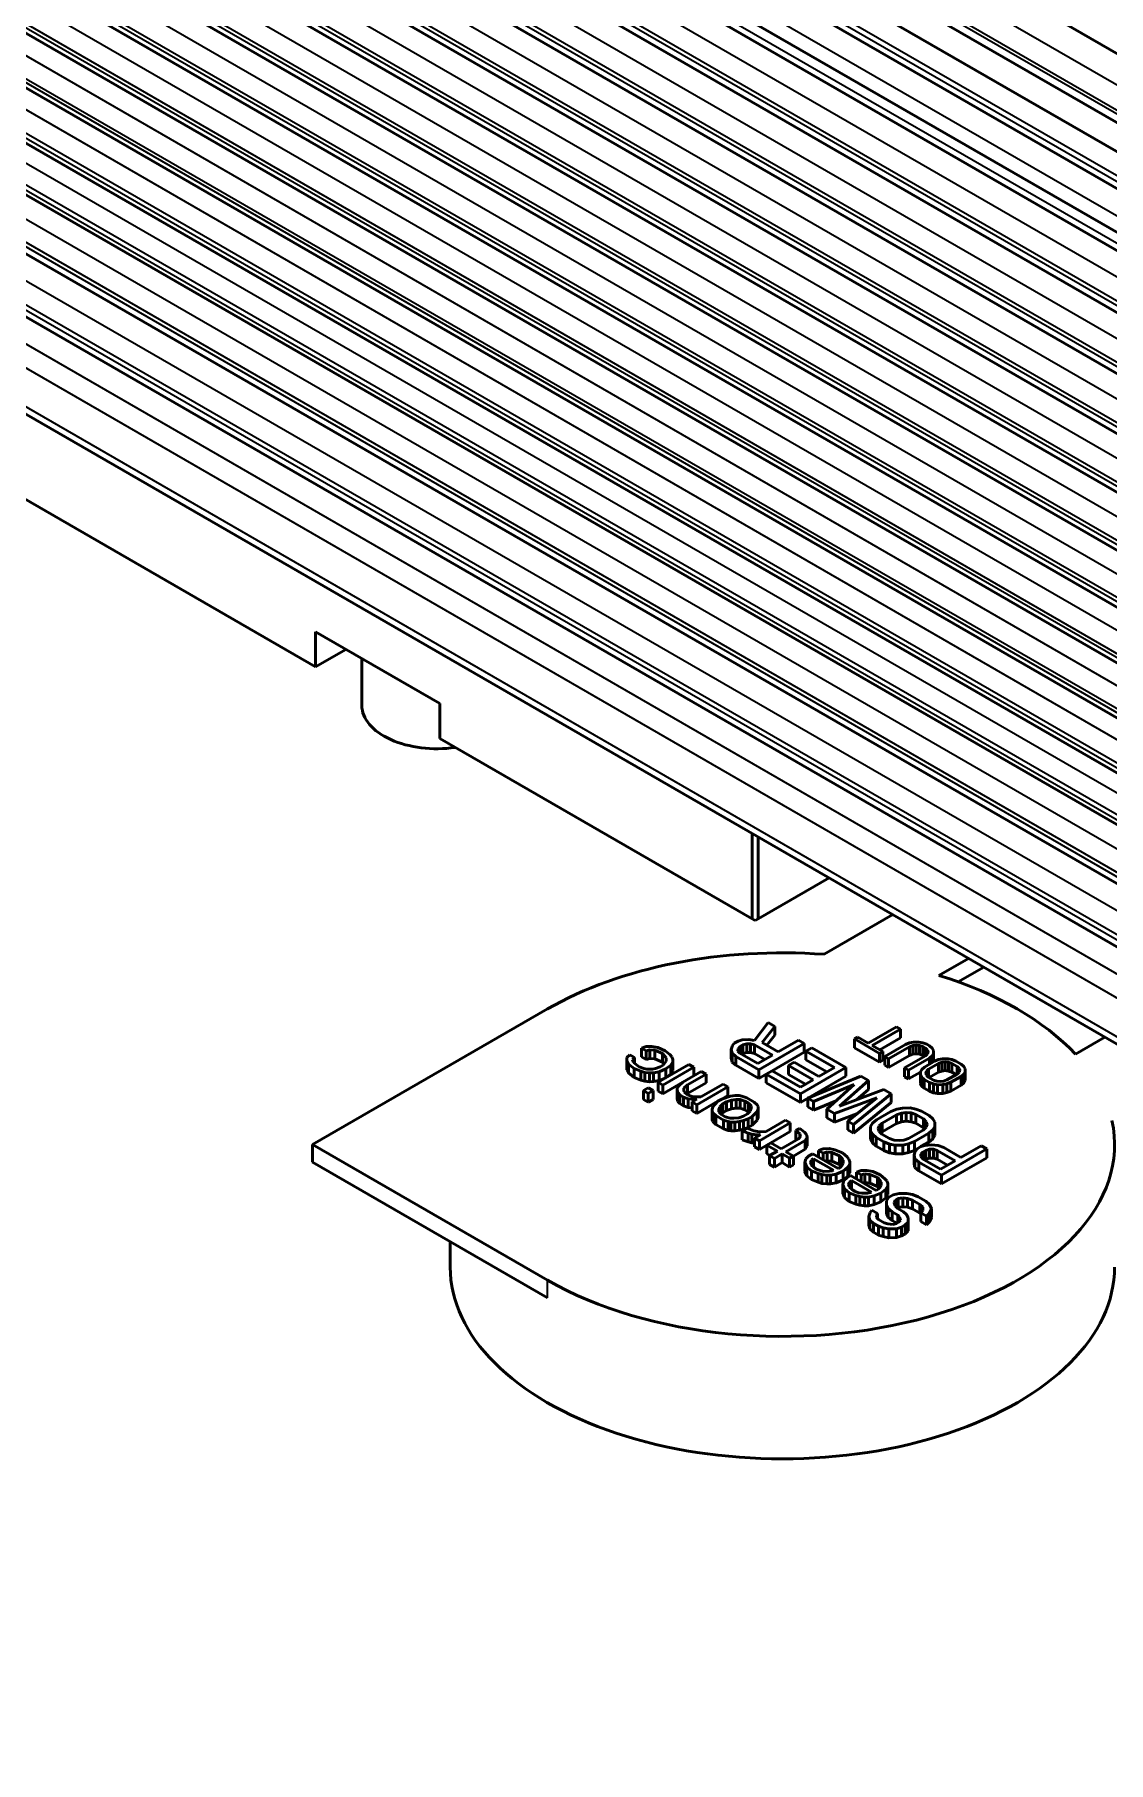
# Model space of a CAD drawing. Header units: millimetres. Extents: x 0 to 3000, y 0 to 3000.
# Drawn here: x 464.6 to 514.7, y 2346.3 to 2426.9 of the extents above; entities that cross this region are included whole.
import ezdxf

# ---------------------------------------------------------------- set-up
doc = ezdxf.new("R2010")
doc.units = ezdxf.units.MM
doc.layers.add('Visible (ANSI)', color=7, linetype='Continuous', lineweight=50)
doc.layers.add('Visible Narrow (ANSI)', color=7, linetype='Continuous', lineweight=35)

msp = doc.modelspace()

# ---------------------------------------------------------------- linework, layer by layer
at = {"layer": 'Visible (ANSI)'}
for p, q in [((1053.1807, 2115.3233), (346.6697, 2523.2276)), ((1053.0106, 2112.1892), (346.2817, 2520.2193)), ((1052.9552, 2110.8674), (346.3561, 2518.8226)), ((1052.8987, 2109.1818), (346.1658, 2517.2142)), ((1052.8524, 2107.1628), (345.9653, 2515.2843)), ((1052.8401, 2106.3273), (346.168, 2514.3247)), ((1052.8295, 2103.4406), (346.1968, 2511.4152)), ((1052.8688, 2100.5712), (346.2652, 2508.5289)), ((1052.9586, 2097.7195), (346.3733, 2505.6667)), ((1053.0997, 2094.8858), (346.521, 2502.8292)), ((1053.3367, 2092.045), (346.7084, 2500.017)), ((1053.7328, 2089.1613), (346.9354, 2497.231)), ((1054.1215, 2086.3316), (347.2019, 2494.4718)), ((1054.5027, 2083.5566), (347.508, 2491.7401)), ((1054.8865, 2080.762), (347.8638, 2488.9618)), ((1055.244, 2078.1478), (348.3003, 2486.3019)), ((1055.3899, 2075.3069), (348.4845, 2483.439)), ((1055.3899, 2072.3571), (348.4845, 2480.4892)), ((348.4898, 2475.9553), (1055.4923, 2067.7672)), ((426.9127, 2426.6882), (477.683, 2397.376)), ((477.683, 2399.009), (477.683, 2397.376)), ((483.4812, 2395.6614), (477.683, 2399.009)), ((477.683, 2397.376), (479.0972, 2398.1925)), ((479.8398, 2397.7637), (479.8398, 2395.5797)), ((483.4812, 2394.0284), (483.4812, 2395.6614)), ((483.4812, 2394.0284), (498.0476, 2385.6184)), ((498.0476, 2385.6184), (498.0476, 2389.608)), ((498.3305, 2385.6184), (498.3305, 2389.4447)), ((498.3305, 2385.6184), (501.6441, 2387.5316)), ((498.1891, 2385.5368), (498.0476, 2385.6184)), ((498.1891, 2385.5368), (498.3305, 2385.6184)), ((501.4046, 2383.964), (504.614, 2385.8169)), ((508.1495, 2383.7757), (506.768, 2382.9781)), ((508.8566, 2383.3674), (507.6641, 2382.6789)), ((477.5415, 2375.0856), (488.5017, 2381.4135)), ((498.1586, 2379.9466), (498.7989, 2380.7756)), ((499.1083, 2380.597), (498.514, 2379.8456)), ((498.7989, 2380.7756), (499.1083, 2380.597)), ((499.1083, 2380.597), (499.1083, 2380.1887)), ((503.4701, 2379.8197), (504.7908, 2380.5822)), ((504.9755, 2380.4755), (503.6549, 2379.7131)), ((504.7908, 2380.5822), (504.9755, 2380.4755)), ((504.9755, 2380.4755), (504.9755, 2380.0673)), ((492.884, 2379.587), (493.1087, 2379.6657)), ((493.105, 2379.4594), (492.884, 2379.587)), ((492.884, 2379.587), (492.884, 2379.1787)), ((493.2845, 2379.512), (493.105, 2379.4594)), ((493.105, 2379.4594), (493.105, 2379.0511)), ((493.1087, 2379.6657), (493.3767, 2379.6673)), ((493.5074, 2379.4876), (493.2845, 2379.512)), ((493.2845, 2379.512), (493.2845, 2379.1038)), ((493.3767, 2379.6673), (493.6437, 2379.6174)), ((493.8619, 2379.3351), (493.5074, 2379.4876)), ((493.5074, 2379.4876), (493.5074, 2379.0794)), ((493.6437, 2379.6174), (493.9982, 2379.4648)), ((493.9982, 2379.4648), (494.2183, 2379.2857)), ((497.0791, 2379.5275), (497.1271, 2379.7083)), ((497.1205, 2379.3473), (497.0791, 2379.5275)), ((497.0791, 2379.5275), (497.0791, 2379.1193)), ((497.1271, 2379.7083), (497.2183, 2379.812)), ((497.2183, 2379.812), (497.3988, 2379.9162)), ((497.3922, 2379.5552), (497.3904, 2379.4521)), ((497.3904, 2379.4521), (497.4778, 2379.3494)), ((497.4835, 2379.6589), (497.3922, 2379.5552)), ((497.3922, 2379.5552), (497.3922, 2379.4498)), ((497.3988, 2379.9162), (497.5784, 2379.9689)), ((497.6189, 2379.7371), (497.4835, 2379.6589)), ((497.4835, 2379.6589), (497.4835, 2379.3462)), ((497.5784, 2379.9689), (497.8915, 2379.9966)), ((497.7985, 2379.7897), (497.6189, 2379.7371)), ((497.6189, 2379.7371), (497.6189, 2379.3288)), ((497.9771, 2379.7908), (497.7985, 2379.7897)), ((497.7985, 2379.7897), (497.7985, 2379.3815)), ((497.8915, 2379.9966), (498.1586, 2379.9466)), ((498.1548, 2379.7403), (497.9771, 2379.7908)), ((497.9771, 2379.7908), (497.9771, 2379.3826)), ((498.9945, 2379.2555), (498.1548, 2379.7403)), ((498.1548, 2379.7403), (498.1548, 2379.3321)), ((500.4783, 2379.806), (498.357, 2378.5813)), ((498.514, 2379.8456), (499.2653, 2379.4119)), ((498.7357, 2379.7177), (499.1083, 2380.1887)), ((499.2653, 2379.4119), (500.2131, 2379.9591)), ((500.2131, 2379.9591), (500.4783, 2379.806)), ((500.4783, 2379.806), (500.4783, 2379.3978)), ((500.5611, 2379.4455), (500.8319, 2379.6019)), ((501.8869, 2378.6801), (500.5611, 2379.4455)), ((500.5611, 2379.4455), (500.5611, 2379.0373)), ((500.8319, 2379.6019), (502.4229, 2378.6833)), ((502.8203, 2380.0134), (502.9775, 2380.1041)), ((503.9903, 2379.3379), (502.8203, 2380.0134)), ((502.8203, 2380.0134), (502.8203, 2379.6051)), ((503.9903, 2378.9296), (502.8203, 2379.6051)), ((502.9775, 2380.1041), (503.4701, 2379.8197)), ((503.6549, 2379.7131), (504.1475, 2379.4287)), ((504.9755, 2380.0673), (504.0084, 2379.5089)), ((504.2366, 2379.1957), (505.2113, 2379.7585)), ((505.3961, 2379.6518), (504.4213, 2379.089)), ((505.2113, 2379.7585), (505.3993, 2379.8315)), ((505.5526, 2379.7066), (505.3961, 2379.6518)), ((505.3961, 2379.6518), (505.3961, 2379.2436)), ((505.3993, 2379.8315), (505.5867, 2379.8685)), ((505.7085, 2379.7256), (505.5526, 2379.7066)), ((505.5526, 2379.7066), (505.5526, 2379.2984)), ((505.5867, 2379.8685), (505.8356, 2379.87)), ((505.8638, 2379.7085), (505.7085, 2379.7256)), ((505.7085, 2379.7256), (505.7085, 2379.3173)), ((505.8356, 2379.87), (506.0217, 2379.8352)), ((506.0184, 2379.6556), (505.8638, 2379.7085)), ((505.8638, 2379.7085), (505.8638, 2379.3003)), ((506.1415, 2379.5845), (506.0184, 2379.6556)), ((506.0184, 2379.6556), (506.0184, 2379.2473)), ((506.0217, 2379.8352), (506.2071, 2379.7645)), ((506.2333, 2379.4952), (506.1415, 2379.5845)), ((506.1415, 2379.5845), (506.1415, 2379.2314)), ((506.2071, 2379.7645), (506.3302, 2379.6934)), ((506.2627, 2379.4056), (506.2333, 2379.4952)), ((506.2333, 2379.4952), (506.2333, 2379.3246)), ((506.3302, 2379.6934), (506.4527, 2379.5864)), ((506.4527, 2379.5864), (506.513, 2379.479)), ((506.513, 2379.479), (506.5104, 2379.3352)), ((506.513, 2379.479), (506.513, 2379.0707)), ((513.1319, 2379.3038), (514.5135, 2380.1015)), ((492.2032, 2378.9898), (492.206, 2379.1445)), ((492.2897, 2378.8356), (492.2032, 2378.9898)), ((492.2032, 2378.9898), (492.2032, 2378.5815)), ((492.206, 2379.1445), (492.3424, 2379.2743)), ((492.5539, 2378.6309), (492.2897, 2378.8356)), ((492.2897, 2378.8356), (492.2897, 2378.4274)), ((492.3424, 2379.2743), (492.5633, 2379.1467)), ((492.5633, 2379.1467), (492.4721, 2379.043)), ((492.4721, 2379.043), (492.5144, 2378.9143)), ((492.5144, 2378.9143), (492.7787, 2378.7097)), ((492.8642, 2378.5039), (492.5539, 2378.6309)), ((492.5539, 2378.6309), (492.5539, 2378.2227)), ((492.5633, 2379.1467), (492.5633, 2378.8764)), ((492.7787, 2378.7097), (493.0006, 2378.6336)), ((493.105, 2379.0511), (492.884, 2379.1787)), ((493.0006, 2378.6336), (493.1341, 2378.6087)), ((493.105, 2379.0511), (493.2845, 2379.1038)), ((493.2845, 2379.1038), (493.5074, 2379.0794)), ((493.4021, 2378.6103), (493.5366, 2378.6369)), ((493.5074, 2379.0794), (493.8619, 2378.9268)), ((493.5366, 2378.6369), (493.7613, 2378.7156)), ((493.6588, 2377.993), (495.1031, 2378.8269)), ((493.7613, 2378.7156), (493.8967, 2378.7938)), ((494.0368, 2379.1298), (493.8619, 2379.3351)), ((493.8619, 2379.3351), (493.8619, 2378.9268)), ((493.8619, 2378.9268), (493.9336, 2378.8426)), ((495.3241, 2378.6993), (493.8798, 2377.8655)), ((493.8967, 2378.7938), (494.034, 2378.9751)), ((494.254, 2378.796), (494.0274, 2378.6141)), ((494.034, 2378.9751), (494.0368, 2379.1298)), ((494.2183, 2379.2857), (494.3057, 2379.183)), ((494.3462, 2378.9512), (494.254, 2378.796)), ((494.254, 2378.796), (494.254, 2378.3877)), ((494.3057, 2379.183), (494.348, 2379.0544)), ((494.348, 2379.0544), (494.3462, 2378.9512)), ((494.3462, 2378.9512), (494.3462, 2378.543)), ((494.3462, 2378.543), (494.348, 2378.6461)), ((494.348, 2379.0544), (494.348, 2378.6461)), ((495.1031, 2378.8269), (495.3241, 2378.6993)), ((495.3241, 2378.6993), (495.3241, 2378.2911)), ((497.0791, 2379.1193), (497.1205, 2378.939)), ((497.2963, 2379.1936), (497.1205, 2379.3473)), ((497.1205, 2379.3473), (497.1205, 2378.939)), ((497.1205, 2378.939), (497.2963, 2378.7854)), ((498.357, 2378.5813), (497.2963, 2379.1936)), ((497.2963, 2379.1936), (497.2963, 2378.7854)), ((498.357, 2378.173), (497.2963, 2378.7854)), ((497.4778, 2379.3494), (498.3175, 2378.8647)), ((497.6189, 2379.3288), (497.5662, 2379.2984)), ((497.6189, 2379.3288), (497.7985, 2379.3815)), ((497.7985, 2379.3815), (497.9771, 2379.3826)), ((497.9771, 2379.3826), (498.1548, 2379.3321)), ((498.641, 2379.0514), (498.1548, 2379.3321)), ((498.3175, 2378.8647), (498.9945, 2379.2555)), ((500.4783, 2379.3978), (498.9814, 2378.5335)), ((499.7449, 2378.7702), (500.0157, 2378.9265)), ((500.8939, 2378.1068), (499.7449, 2378.7702)), ((499.7449, 2378.7702), (499.7449, 2378.3619)), ((500.0157, 2378.9265), (501.1647, 2378.2631)), ((502.4229, 2378.6833), (500.3015, 2377.4586)), ((501.5333, 2378.4759), (500.5611, 2379.0373)), ((501.1647, 2378.2631), (501.8869, 2378.6801)), ((502.4229, 2378.6833), (502.4229, 2378.2751)), ((504.1475, 2379.4287), (503.9903, 2379.3379)), ((503.9903, 2379.3379), (503.9903, 2378.9296)), ((504.1475, 2379.0204), (503.9903, 2378.9296)), ((504.1475, 2379.4287), (504.1475, 2379.0204)), ((504.2366, 2379.1957), (504.2366, 2378.7874)), ((504.4213, 2379.089), (504.2366, 2379.1957)), ((504.4213, 2378.6808), (504.2366, 2378.7874)), ((505.3961, 2379.2436), (504.4213, 2378.6808)), ((504.4213, 2379.089), (504.4213, 2378.6808)), ((505.1602, 2378.6624), (506.135, 2379.2252)), ((505.345, 2378.5558), (505.1602, 2378.6624)), ((505.1602, 2378.6624), (505.1602, 2378.2542)), ((506.3197, 2379.1185), (505.345, 2378.5558)), ((505.3961, 2379.2436), (505.5526, 2379.2984)), ((505.5526, 2379.2984), (505.7085, 2379.3173)), ((505.7085, 2379.3173), (505.8638, 2379.3003)), ((505.8638, 2379.3003), (506.0184, 2379.2473)), ((505.968, 2378.5955), (506.0944, 2378.704)), ((506.0959, 2379.2026), (506.0184, 2379.2473)), ((506.0944, 2378.704), (506.566, 2378.9763)), ((506.135, 2379.2252), (506.23, 2379.3156)), ((506.23, 2379.3156), (506.2627, 2379.4056)), ((506.7508, 2378.8697), (506.2791, 2378.5974)), ((506.4462, 2379.2271), (506.3197, 2379.1185)), ((506.3197, 2379.1185), (506.3197, 2378.8341)), ((506.5104, 2379.3352), (506.4462, 2379.2271)), ((506.4462, 2379.2271), (506.4462, 2378.9071)), ((506.5104, 2379.3352), (506.5104, 2378.9442)), ((506.5107, 2378.9444), (506.513, 2379.0707)), ((506.566, 2378.9763), (506.754, 2379.0493)), ((506.9073, 2378.9245), (506.7508, 2378.8697)), ((506.7508, 2378.8697), (506.7508, 2378.4614)), ((506.754, 2379.0493), (506.9414, 2379.0864)), ((507.0632, 2378.9434), (506.9073, 2378.9245)), ((506.9073, 2378.9245), (506.9073, 2378.5163)), ((506.9414, 2379.0864), (507.1903, 2379.0879)), ((507.2185, 2378.9264), (507.0632, 2378.9434)), ((507.0632, 2378.9434), (507.0632, 2378.5352)), ((507.1903, 2379.0879), (507.3764, 2379.0531)), ((507.3731, 2378.8734), (507.2185, 2378.9264)), ((507.2185, 2378.9264), (507.2185, 2378.5181)), ((507.6194, 2378.7312), (507.3731, 2378.8734)), ((507.3731, 2378.8734), (507.3731, 2378.4652)), ((507.3764, 2379.0531), (507.5618, 2378.9824)), ((507.5618, 2378.9824), (507.8081, 2378.8402)), ((507.7111, 2378.642), (507.6194, 2378.7312)), ((507.6194, 2378.7312), (507.6194, 2378.3782)), ((507.7406, 2378.5523), (507.7111, 2378.642)), ((507.7111, 2378.642), (507.7111, 2378.4713)), ((507.8081, 2378.8402), (507.9306, 2378.7331)), ((507.9306, 2378.7331), (507.9908, 2378.6257)), ((492.2032, 2378.5815), (492.2897, 2378.4274)), ((492.2897, 2378.4274), (492.5539, 2378.2227)), ((492.5539, 2378.2227), (492.8642, 2378.0957)), ((493.042, 2378.4534), (492.8642, 2378.5039)), ((492.8642, 2378.5039), (492.8642, 2378.0957)), ((492.8642, 2378.0957), (493.042, 2378.0452)), ((493.2648, 2378.429), (493.042, 2378.4534)), ((493.042, 2378.4534), (493.042, 2378.0452)), ((493.042, 2378.0452), (493.2648, 2378.0207)), ((493.1341, 2378.6087), (493.4021, 2378.6103)), ((493.4435, 2378.4301), (493.2648, 2378.429)), ((493.2648, 2378.429), (493.2648, 2378.0207)), ((493.2648, 2378.0207), (493.4435, 2378.0218)), ((493.7124, 2378.4833), (493.4435, 2378.4301)), ((493.4435, 2378.4301), (493.4435, 2378.0218)), ((493.4435, 2378.0218), (493.7124, 2378.075)), ((493.6588, 2377.993), (493.6588, 2377.5848)), ((493.8798, 2377.8655), (493.6588, 2377.993)), ((494.0274, 2378.6141), (493.7124, 2378.4833)), ((493.7124, 2378.4833), (493.7124, 2378.075)), ((493.7124, 2378.075), (494.0274, 2378.2059)), ((494.8201, 2378.0001), (493.8798, 2377.4572)), ((493.8798, 2377.8655), (493.8798, 2377.4572)), ((494.0274, 2378.6141), (494.0274, 2378.2059)), ((494.0274, 2378.2059), (494.254, 2378.3877)), ((494.254, 2378.3877), (494.3462, 2378.543)), ((494.5474, 2377.7406), (494.6386, 2377.8443)), ((494.6386, 2377.8443), (494.8201, 2378.0001)), ((494.8201, 2378.0001), (495.6776, 2378.4952)), ((495.041, 2377.8725), (494.8596, 2377.7167)), ((495.8986, 2378.3676), (495.041, 2377.8725)), ((495.8986, 2377.9594), (495.041, 2377.4643)), ((495.041, 2377.8725), (495.041, 2377.4643)), ((495.656, 2377.309), (496.6941, 2377.9084)), ((495.6776, 2378.4952), (495.8986, 2378.3676)), ((495.8986, 2378.3676), (495.8986, 2377.9594)), ((496.6941, 2377.9084), (496.9151, 2377.7808)), ((498.357, 2378.5813), (498.357, 2378.173)), ((498.7105, 2378.3771), (498.357, 2378.173)), ((498.7105, 2378.3771), (498.9814, 2378.5335)), ((500.3015, 2377.4586), (498.7105, 2378.3771)), ((498.7105, 2378.3771), (498.7105, 2377.9689)), ((500.3015, 2377.0503), (498.7105, 2377.9689)), ((498.9814, 2378.5335), (500.3072, 2377.768)), ((500.5404, 2377.9027), (499.7449, 2378.3619)), ((502.4229, 2378.2751), (500.3015, 2377.0503)), ((500.3072, 2377.768), (500.8939, 2378.1068)), ((500.6551, 2377.2545), (503.13, 2378.2751)), ((502.8103, 2377.8864), (500.9203, 2377.1014)), ((501.539, 2376.7442), (502.8103, 2377.8864)), ((503.4835, 2378.071), (502.122, 2376.8766)), ((503.13, 2378.2751), (503.4835, 2378.071)), ((503.4835, 2378.071), (503.4835, 2377.6627)), ((505.345, 2378.1475), (505.1602, 2378.2542)), ((505.345, 2378.5558), (505.345, 2378.1475)), ((505.9034, 2378.4699), (505.345, 2378.1475)), ((505.9011, 2378.3436), (505.9038, 2378.4873)), ((505.9011, 2378.3436), (505.9011, 2377.9353)), ((505.9614, 2378.2362), (505.9011, 2378.3436)), ((505.9011, 2377.9353), (505.9614, 2377.8279)), ((505.9038, 2378.4873), (505.968, 2378.5955)), ((506.0839, 2378.1291), (505.9614, 2378.2362)), ((505.9614, 2378.2362), (505.9614, 2377.8279)), ((505.9614, 2377.8279), (506.0839, 2377.7209)), ((506.3302, 2377.9869), (506.0839, 2378.1291)), ((506.0839, 2378.1291), (506.0839, 2377.7209)), ((506.1841, 2378.507), (506.1514, 2378.417)), ((506.1514, 2378.417), (506.1809, 2378.3273)), ((506.1809, 2378.3273), (506.2726, 2378.2381)), ((506.2791, 2378.5974), (506.1841, 2378.507)), ((506.1841, 2378.507), (506.1841, 2378.3241)), ((506.2726, 2378.2381), (506.5189, 2378.0959)), ((506.2791, 2378.5974), (506.2791, 2378.2343)), ((506.7508, 2378.4614), (506.3182, 2378.2117)), ((506.5156, 2377.9162), (506.3302, 2377.9869)), ((506.3302, 2377.9869), (506.3302, 2377.5787)), ((506.7016, 2377.8814), (506.5156, 2377.9162)), ((506.5156, 2377.9162), (506.5156, 2377.508)), ((506.5189, 2378.0959), (506.6735, 2378.0429)), ((506.6735, 2378.0429), (506.8287, 2378.0259)), ((506.9506, 2377.8829), (506.7016, 2377.8814)), ((506.7016, 2377.8814), (506.7016, 2377.4732)), ((506.7508, 2378.4614), (506.9073, 2378.5163)), ((506.8287, 2378.0259), (506.9846, 2378.0448)), ((506.9073, 2378.5163), (507.0632, 2378.5352)), ((507.1379, 2377.92), (506.9506, 2377.8829)), ((506.9506, 2377.8829), (506.9506, 2377.4747)), ((506.9846, 2378.0448), (507.1412, 2378.0996)), ((507.0632, 2378.5352), (507.2185, 2378.5181)), ((507.3259, 2377.993), (507.1379, 2377.92)), ((507.1379, 2377.92), (507.1379, 2377.5117)), ((507.1412, 2378.0996), (507.6129, 2378.3719)), ((507.2185, 2378.5181), (507.3731, 2378.4652)), ((507.7976, 2378.2653), (507.3259, 2377.993)), ((507.3259, 2377.993), (507.3259, 2377.5847)), ((507.7976, 2377.857), (507.3259, 2377.5847)), ((507.5737, 2378.3494), (507.3731, 2378.4652)), ((507.6129, 2378.3719), (507.7078, 2378.4623)), ((507.7078, 2378.4623), (507.7406, 2378.5523)), ((507.924, 2378.3738), (507.7976, 2378.2653)), ((507.7976, 2378.2653), (507.7976, 2377.857)), ((507.7976, 2377.857), (507.924, 2377.9656)), ((507.9882, 2378.482), (507.924, 2378.3738)), ((507.924, 2378.3738), (507.924, 2377.9656)), ((507.924, 2377.9656), (507.9882, 2378.0738)), ((507.9908, 2378.6257), (507.9882, 2378.482)), ((507.9882, 2378.482), (507.9882, 2378.0738)), ((507.9882, 2378.0738), (507.9908, 2378.2175)), ((507.9908, 2378.6257), (507.9908, 2378.2175)), ((492.9818, 2377.6022), (493.2074, 2377.7325)), ((492.9818, 2377.6022), (492.9818, 2377.1939)), ((493.2027, 2377.4746), (492.9818, 2377.6022)), ((493.2027, 2377.0663), (492.9818, 2377.1939)), ((493.4284, 2377.6049), (493.2027, 2377.4746)), ((493.2027, 2377.4746), (493.2027, 2377.0663)), ((493.4284, 2377.1966), (493.2027, 2377.0663)), ((493.2074, 2377.7325), (493.4284, 2377.6049)), ((493.4284, 2377.6049), (493.4284, 2377.1966)), ((493.8798, 2377.4572), (493.6588, 2377.5848)), ((494.5455, 2377.6375), (494.5474, 2377.7406)), ((494.5878, 2377.5088), (494.5455, 2377.6375)), ((494.5455, 2377.6375), (494.5455, 2377.2292)), ((494.5455, 2377.2292), (494.5878, 2377.1005)), ((494.6753, 2377.4062), (494.5878, 2377.5088)), ((494.5878, 2377.5088), (494.5878, 2377.1005)), ((494.5878, 2377.1005), (494.6753, 2376.9979)), ((494.852, 2377.3041), (494.6753, 2377.4062)), ((494.6753, 2377.4062), (494.6753, 2376.9979)), ((495.0739, 2377.2281), (494.852, 2377.3041)), ((494.852, 2377.3041), (494.852, 2376.8959)), ((494.8596, 2377.7167), (494.8577, 2377.6136)), ((494.8577, 2377.6136), (494.9009, 2377.5365)), ((494.8596, 2377.7167), (494.8596, 2377.6102)), ((494.9009, 2377.5365), (495.0326, 2377.4084)), ((495.006, 2377.4342), (495.041, 2377.4643)), ((495.0326, 2377.4084), (495.2545, 2377.3324)), ((495.2968, 2377.2037), (495.0739, 2377.2281)), ((495.0739, 2377.2281), (495.0739, 2376.8199)), ((495.2498, 2377.0745), (495.4755, 2377.2048)), ((495.4708, 2376.9469), (495.2498, 2377.0745)), ((495.2498, 2377.0745), (495.2498, 2376.6662)), ((495.2545, 2377.3324), (495.4773, 2377.3079)), ((495.4755, 2377.2048), (495.2968, 2377.2037)), ((495.2968, 2377.2037), (495.2968, 2377.1016)), ((496.9151, 2377.7808), (495.4708, 2376.9469)), ((496.4562, 2377.1076), (495.4708, 2376.5387)), ((495.4773, 2377.3079), (495.656, 2377.309)), ((496.3198, 2376.9779), (496.4562, 2377.1076)), ((496.4562, 2377.1076), (496.6367, 2377.2118)), ((496.9151, 2377.3725), (496.6367, 2377.2118)), ((496.6367, 2377.2118), (497.0411, 2377.3432)), ((496.8577, 2377.0843), (496.6772, 2376.98)), ((497.0824, 2377.163), (496.8577, 2377.0843)), ((496.8577, 2377.0843), (496.8577, 2376.676)), ((496.9151, 2377.7808), (496.9151, 2377.3725)), ((497.0411, 2377.3432), (497.2648, 2377.3704)), ((497.3062, 2377.1901), (497.0824, 2377.163)), ((497.0824, 2377.163), (497.0824, 2376.7547)), ((497.2648, 2377.3704), (497.4435, 2377.3714)), ((497.4849, 2377.1912), (497.3062, 2377.1901)), ((497.3062, 2377.1901), (497.3062, 2376.7819)), ((497.4435, 2377.3714), (497.577, 2377.3465)), ((497.7068, 2377.1152), (497.4849, 2377.1912)), ((497.4849, 2377.1912), (497.4849, 2376.783)), ((497.577, 2377.3465), (497.7989, 2377.2705)), ((497.8836, 2377.0131), (497.7068, 2377.1152)), ((497.7068, 2377.1152), (497.7068, 2376.707)), ((497.7989, 2377.2705), (498.1525, 2377.0663)), ((498.1525, 2377.0663), (498.2841, 2376.9382)), ((500.3015, 2377.4586), (500.3015, 2377.0503)), ((500.9203, 2377.1014), (500.6551, 2377.2545)), ((500.6551, 2377.2545), (500.6551, 2376.8462)), ((500.9203, 2376.6931), (501.9653, 2377.1272)), ((500.9203, 2377.1014), (500.9203, 2376.6931)), ((503.8709, 2377.274), (501.8925, 2376.54)), ((502.122, 2376.8766), (504.1906, 2377.6627)), ((502.5112, 2376.1828), (503.8709, 2377.274)), ((504.5442, 2377.4586), (502.7764, 2376.0297)), ((502.7764, 2375.6215), (504.5442, 2377.0503)), ((502.9431, 2377.1886), (503.4835, 2377.6627)), ((504.1906, 2377.6627), (504.5442, 2377.4586)), ((504.5442, 2377.4586), (504.5442, 2377.0503)), ((506.3302, 2377.5787), (506.0839, 2377.7209)), ((506.3302, 2377.5787), (506.5156, 2377.508)), ((506.5156, 2377.508), (506.7016, 2377.4732)), ((506.7016, 2377.4732), (506.9506, 2377.4747)), ((506.9506, 2377.4747), (507.1379, 2377.5117)), ((507.1379, 2377.5117), (507.3259, 2377.5847)), ((494.852, 2376.8959), (494.6753, 2376.9979)), ((494.852, 2376.8959), (495.0739, 2376.8199)), ((495.0739, 2376.8199), (495.2498, 2376.8006)), ((495.4708, 2376.5387), (495.2498, 2376.6662)), ((495.4708, 2376.9469), (495.4708, 2376.5387)), ((496.1797, 2376.6418), (496.1816, 2376.745)), ((496.223, 2376.5647), (496.1797, 2376.6418)), ((496.1797, 2376.6418), (496.1797, 2376.2336)), ((496.1797, 2376.2336), (496.223, 2376.1565)), ((496.1816, 2376.745), (496.2286, 2376.8742)), ((496.3546, 2376.4366), (496.223, 2376.5647)), ((496.223, 2376.5647), (496.223, 2376.1565)), ((496.2286, 2376.8742), (496.3198, 2376.9779)), ((496.7082, 2376.2325), (496.3546, 2376.4366)), ((496.3546, 2376.4366), (496.3546, 2376.0284)), ((496.4938, 2376.7211), (496.4919, 2376.6179)), ((496.4919, 2376.6179), (496.6236, 2376.4898)), ((496.5408, 2376.8503), (496.4938, 2376.7211)), ((496.4938, 2376.7211), (496.4938, 2376.6161)), ((496.6772, 2376.98), (496.5408, 2376.8503)), ((496.5408, 2376.8503), (496.5408, 2376.5703)), ((496.6075, 2376.5055), (496.6772, 2376.5718)), ((496.6236, 2376.4898), (496.8003, 2376.3877)), ((496.6772, 2376.98), (496.6772, 2376.5718)), ((496.8577, 2376.676), (496.6772, 2376.5718)), ((496.9301, 2376.1565), (496.7082, 2376.2325)), ((496.7082, 2376.2325), (496.7082, 2375.8242)), ((496.8003, 2376.3877), (497.0222, 2376.3117)), ((496.8577, 2376.676), (497.0824, 2376.7547)), ((497.0222, 2376.3117), (497.2009, 2376.3128)), ((497.0824, 2376.7547), (497.3062, 2376.7819)), ((497.2009, 2376.3128), (497.4247, 2376.34)), ((497.3062, 2376.7819), (497.4849, 2376.783)), ((497.4247, 2376.34), (497.6494, 2376.4187)), ((497.6457, 2376.2124), (497.4661, 2376.1597)), ((497.4849, 2376.783), (497.7068, 2376.707)), ((497.8704, 2376.2911), (497.6457, 2376.2124)), ((497.6457, 2376.2124), (497.6457, 2375.8041)), ((497.6494, 2376.4187), (497.83, 2376.5229)), ((497.8836, 2376.6049), (497.7068, 2376.707)), ((497.83, 2376.5229), (497.9663, 2376.6527)), ((498.0509, 2376.3953), (497.8704, 2376.2911)), ((497.8704, 2376.2911), (497.8704, 2375.8829)), ((498.0152, 2376.885), (497.8836, 2377.0131)), ((497.8836, 2377.0131), (497.8836, 2376.6049)), ((497.8836, 2376.6049), (497.8997, 2376.5892)), ((497.9663, 2376.6527), (498.0133, 2376.7819)), ((498.0133, 2376.7819), (498.0152, 2376.885)), ((498.2785, 2376.6288), (498.0509, 2376.3953)), ((498.0509, 2376.3953), (498.0509, 2375.9871)), ((498.0509, 2375.9871), (498.2785, 2376.2205)), ((498.3255, 2376.758), (498.2785, 2376.6288)), ((498.2785, 2376.6288), (498.2785, 2376.2205)), ((498.2785, 2376.2205), (498.3255, 2376.3497)), ((498.2841, 2376.9382), (498.3274, 2376.8611)), ((498.3274, 2376.8611), (498.3255, 2376.758)), ((498.3255, 2376.758), (498.3255, 2376.3497)), ((498.3255, 2376.3497), (498.3274, 2376.4529)), ((498.3274, 2376.8611), (498.3274, 2376.4529)), ((498.7082, 2375.7032), (499.6109, 2376.2243)), ((499.6109, 2376.2243), (499.8319, 2376.0968)), ((500.9203, 2376.6931), (500.6551, 2376.8462)), ((501.8925, 2376.54), (501.539, 2376.7442)), ((501.539, 2376.7442), (501.539, 2376.3359)), ((501.8925, 2376.1318), (501.539, 2376.3359)), ((501.8925, 2376.54), (501.8925, 2376.1318)), ((501.8925, 2376.1318), (502.9249, 2376.5148)), ((503.6706, 2376.0867), (503.8521, 2376.2425)), ((503.8521, 2376.2425), (504.5291, 2376.6334)), ((504.7943, 2376.4803), (504.1173, 2376.0894)), ((504.5291, 2376.6334), (504.799, 2376.7382)), ((505.019, 2376.559), (504.7943, 2376.4803)), ((504.7943, 2376.4803), (504.7943, 2376.0721)), ((504.799, 2376.7382), (505.0679, 2376.7914)), ((505.2428, 2376.5862), (505.019, 2376.559)), ((505.019, 2376.559), (505.019, 2376.1508)), ((505.0679, 2376.7914), (505.4252, 2376.7936)), ((505.4657, 2376.5617), (505.2428, 2376.5862)), ((505.2428, 2376.5862), (505.2428, 2376.1779)), ((505.4252, 2376.7936), (505.6923, 2376.7436)), ((505.6876, 2376.4857), (505.4657, 2376.5617)), ((505.4657, 2376.5617), (505.4657, 2376.1535)), ((506.0411, 2376.2816), (505.6876, 2376.4857)), ((505.6876, 2376.4857), (505.6876, 2376.0775)), ((505.6923, 2376.7436), (505.9584, 2376.6421)), ((505.9584, 2376.6421), (506.3119, 2376.438)), ((506.1728, 2376.1535), (506.0411, 2376.2816)), ((506.0411, 2376.2816), (506.0411, 2375.8734)), ((506.3119, 2376.438), (506.4878, 2376.2843)), ((506.4878, 2376.2843), (506.5743, 2376.1302)), ((496.223, 2376.1565), (496.3546, 2376.0284)), ((496.7082, 2375.8242), (496.3546, 2376.0284)), ((496.7082, 2375.8242), (496.9301, 2375.7482)), ((497.0636, 2376.1315), (496.9301, 2376.1565)), ((496.9301, 2376.1565), (496.9301, 2375.7482)), ((496.9301, 2375.7482), (497.0636, 2375.7233)), ((497.2423, 2376.1326), (497.0636, 2376.1315)), ((497.0636, 2376.1315), (497.0636, 2375.7233)), ((497.0636, 2375.7233), (497.2423, 2375.7243)), ((497.4661, 2376.1597), (497.2423, 2376.1326)), ((497.2423, 2376.1326), (497.2423, 2375.7243)), ((497.2423, 2375.7243), (497.4661, 2375.7515)), ((497.4661, 2376.1597), (497.4661, 2375.7515)), ((497.4661, 2375.7515), (497.6457, 2375.8041)), ((497.5921, 2375.7222), (497.8177, 2375.8525)), ((497.8582, 2375.6206), (497.5921, 2375.7222)), ((497.5921, 2375.7222), (497.5921, 2375.3139)), ((497.6457, 2375.8041), (497.8704, 2375.8829)), ((497.8177, 2375.8525), (498.128, 2375.7254)), ((498.0359, 2375.5702), (497.8582, 2375.6206)), ((497.8582, 2375.6206), (497.8582, 2375.2124)), ((498.0509, 2375.9871), (497.8704, 2375.8829)), ((498.2587, 2375.5457), (498.0359, 2375.5702)), ((498.0359, 2375.5702), (498.0359, 2375.1619)), ((498.128, 2375.7254), (498.3951, 2375.6755)), ((498.1666, 2375.3905), (498.4374, 2375.5468)), ((498.4374, 2375.5468), (498.2587, 2375.5457)), ((498.2587, 2375.5457), (498.2587, 2375.4437)), ((499.8319, 2376.0968), (498.3876, 2375.2629)), ((498.3951, 2375.6755), (498.7082, 2375.7032)), ((499.8319, 2375.6885), (498.9217, 2375.163)), ((499.8319, 2376.0968), (499.8319, 2375.6885)), ((500.0933, 2375.7374), (500.2738, 2375.8416)), ((500.2691, 2375.5837), (500.0933, 2375.7374)), ((500.0933, 2375.7374), (500.0933, 2375.3291)), ((500.2202, 2375.3514), (500.3114, 2375.4551)), ((500.2691, 2375.5837), (500.2691, 2375.407)), ((500.3114, 2375.4551), (500.2691, 2375.5837)), ((500.2738, 2375.8416), (500.4938, 2375.6624)), ((500.4938, 2375.6624), (500.5813, 2375.5598)), ((500.6236, 2375.4312), (500.5315, 2375.2759)), ((500.5813, 2375.5598), (500.6236, 2375.4312)), ((500.6236, 2375.4312), (500.6236, 2375.0229)), ((502.7764, 2376.0297), (502.5112, 2376.1828)), ((502.5112, 2376.1828), (502.5112, 2375.7746)), ((502.7764, 2375.6215), (502.5112, 2375.7746)), ((502.7764, 2376.0297), (502.7764, 2375.6215)), ((503.5747, 2375.7252), (503.5785, 2375.9315)), ((503.6612, 2375.571), (503.5747, 2375.7252)), ((503.5747, 2375.7252), (503.5747, 2375.3169)), ((503.5785, 2375.9315), (503.6706, 2376.0867)), ((503.8371, 2375.4173), (503.6612, 2375.571)), ((503.6612, 2375.571), (503.6612, 2375.1627)), ((504.1906, 2375.2132), (503.8371, 2375.4173)), ((503.8371, 2375.4173), (503.8371, 2375.0091)), ((503.9809, 2375.9597), (503.9339, 2375.8305)), ((503.9339, 2375.8305), (503.9762, 2375.7018)), ((503.9762, 2375.7018), (504.1079, 2375.5737)), ((504.1173, 2376.0894), (503.9809, 2375.9597)), ((503.9809, 2375.9597), (503.9809, 2375.6972)), ((504.0567, 2375.6235), (504.1173, 2375.6812)), ((504.1079, 2375.5737), (504.4614, 2375.3696)), ((504.1173, 2376.0894), (504.1173, 2375.6812)), ((504.7943, 2376.0721), (504.1173, 2375.6812)), ((504.7943, 2376.0721), (505.019, 2376.1508)), ((505.019, 2376.1508), (505.2428, 2376.1779)), ((505.2428, 2376.1779), (505.4657, 2376.1535)), ((505.3547, 2375.375), (506.0317, 2375.7659)), ((505.4657, 2376.1535), (505.6876, 2376.0775)), ((506.2969, 2375.6128), (505.6199, 2375.2219)), ((506.0411, 2375.8734), (505.6876, 2376.0775)), ((506.0317, 2375.7659), (506.1681, 2375.8956)), ((506.0411, 2375.8734), (506.0923, 2375.8235)), ((506.1681, 2375.8956), (506.2151, 2376.0248)), ((506.2151, 2376.0248), (506.1728, 2376.1535)), ((506.1728, 2376.1535), (506.1728, 2375.9085)), ((506.4784, 2375.7686), (506.2969, 2375.6128)), ((506.2969, 2375.6128), (506.2969, 2375.2045)), ((506.5705, 2375.9239), (506.4784, 2375.7686)), ((506.4784, 2375.7686), (506.4784, 2375.3603)), ((506.4784, 2375.3603), (506.5705, 2375.5156)), ((506.5743, 2376.1302), (506.5705, 2375.9239)), ((506.5705, 2375.9239), (506.5705, 2375.5156)), ((506.5705, 2375.5156), (506.5743, 2375.7219)), ((506.5743, 2376.1302), (506.5743, 2375.7219)), ((488.5017, 2368.7578), (477.5415, 2375.0856)), ((477.5415, 2374.2691), (477.5415, 2375.0856)), ((497.5921, 2375.3139), (497.8582, 2375.2124)), ((497.8582, 2375.2124), (498.0359, 2375.1619)), ((498.0359, 2375.1619), (498.1666, 2375.1476)), ((498.3876, 2375.2629), (498.1666, 2375.3905)), ((498.1666, 2375.3905), (498.1666, 2374.9822)), ((498.3876, 2374.8546), (498.1666, 2374.9822)), ((498.3876, 2375.2629), (498.3876, 2374.8546)), ((498.7411, 2375.0588), (498.3876, 2374.8546)), ((498.7411, 2375.0588), (498.9217, 2375.163)), ((499.2273, 2374.7781), (498.7411, 2375.0588)), ((498.7411, 2375.0588), (498.7411, 2374.6505)), ((498.8737, 2374.574), (498.7411, 2374.6505)), ((498.8662, 2374.5696), (499.2273, 2374.7781)), ((498.9217, 2375.163), (499.4078, 2374.8823)), ((499.4482, 2374.6505), (499.0872, 2374.442)), ((499.4078, 2374.8823), (500.2202, 2375.3514)), ((499.8018, 2374.4464), (499.4482, 2374.6505)), ((499.4482, 2374.6505), (499.4482, 2374.2423)), ((500.5315, 2375.2759), (499.6288, 2374.7547)), ((499.6288, 2374.7547), (499.9823, 2374.5506)), ((500.5315, 2374.8677), (499.9823, 2374.5506)), ((500.0933, 2375.3291), (500.1284, 2375.2984)), ((500.5315, 2375.2759), (500.5315, 2374.8677)), ((500.5315, 2374.8677), (500.6236, 2375.0229)), ((500.6969, 2374.555), (500.8775, 2374.6592)), ((500.8775, 2374.6592), (502.0707, 2373.9703)), ((501.1483, 2374.8155), (501.373, 2374.8943)), ((501.3693, 2374.688), (501.1483, 2374.8155)), ((501.1483, 2374.8155), (501.1483, 2374.5028)), ((501.5489, 2374.7406), (501.3693, 2374.688)), ((501.3693, 2374.688), (501.3693, 2374.3753)), ((501.373, 2374.8943), (501.641, 2374.8959)), ((501.7717, 2374.7162), (501.5489, 2374.7406)), ((501.5489, 2374.7406), (501.5489, 2374.3324)), ((501.641, 2374.8959), (501.9081, 2374.846)), ((502.1262, 2374.5637), (501.7717, 2374.7162)), ((501.7717, 2374.7162), (501.7717, 2374.308)), ((501.9081, 2374.846), (502.2625, 2374.6934)), ((502.2625, 2374.6934), (502.4826, 2374.5142)), ((503.5747, 2375.3169), (503.6612, 2375.1627)), ((503.6612, 2375.1627), (503.8371, 2375.0091)), ((504.1906, 2374.805), (503.8371, 2375.0091)), ((504.4567, 2375.1117), (504.1906, 2375.2132)), ((504.1906, 2375.2132), (504.1906, 2374.805)), ((504.1906, 2374.805), (504.4567, 2374.7035)), ((504.4567, 2375.1117), (504.4567, 2374.7035)), ((504.7238, 2375.0618), (504.4567, 2375.1117)), ((504.4567, 2374.7035), (504.7238, 2374.6535)), ((504.4614, 2375.3696), (504.6833, 2375.2936)), ((504.6833, 2375.2936), (504.9062, 2375.2691)), ((505.0811, 2375.0639), (504.7238, 2375.0618)), ((504.7238, 2375.0618), (504.7238, 2374.6535)), ((504.7238, 2374.6535), (505.0811, 2374.6557)), ((504.9062, 2375.2691), (505.13, 2375.2963)), ((505.35, 2375.1171), (505.0811, 2375.0639)), ((505.0811, 2375.0639), (505.0811, 2374.6557)), ((505.0811, 2374.6557), (505.35, 2374.7089)), ((505.13, 2375.2963), (505.3547, 2375.375)), ((505.6199, 2375.2219), (505.35, 2375.1171)), ((505.35, 2375.1171), (505.35, 2374.7089)), ((505.35, 2374.7089), (505.6199, 2374.8137)), ((505.6086, 2374.603), (505.6566, 2374.7838)), ((505.65, 2374.4228), (505.6086, 2374.603)), ((505.6086, 2374.603), (505.6086, 2374.1948)), ((505.6199, 2375.2219), (505.6199, 2374.8137)), ((505.7478, 2374.8875), (505.6199, 2374.8137)), ((505.6566, 2374.7838), (505.7478, 2374.8875)), ((505.7478, 2374.8875), (505.9283, 2374.9917)), ((505.9217, 2374.6307), (505.9198, 2374.5276)), ((506.0129, 2374.7344), (505.9217, 2374.6307)), ((505.9217, 2374.6307), (505.9217, 2374.5254)), ((506.2969, 2375.2045), (505.9283, 2374.9917)), ((505.9283, 2374.9917), (506.1079, 2375.0444)), ((506.1483, 2374.8126), (506.0129, 2374.7344)), ((506.0129, 2374.7344), (506.0129, 2374.4217)), ((506.1079, 2375.0444), (506.421, 2375.0721)), ((506.3279, 2374.8652), (506.1483, 2374.8126)), ((506.1483, 2374.8126), (506.1483, 2374.4043)), ((506.2969, 2375.2045), (506.4784, 2375.3603)), ((506.5066, 2374.8663), (506.3279, 2374.8652)), ((506.3279, 2374.8652), (506.3279, 2374.457)), ((506.421, 2375.0721), (506.7332, 2375.0482)), ((506.6843, 2374.8158), (506.5066, 2374.8663)), ((506.5066, 2374.8663), (506.5066, 2374.4581)), ((507.524, 2374.331), (506.6843, 2374.8158)), ((506.6843, 2374.8158), (506.6843, 2374.4076)), ((506.7332, 2375.0482), (506.9993, 2374.9467)), ((509.0078, 2374.8815), (506.8865, 2373.6568)), ((506.9993, 2374.9467), (507.7948, 2374.4874)), ((507.7948, 2374.4874), (508.7426, 2375.0346)), ((508.7426, 2375.0346), (509.0078, 2374.8815)), ((509.0078, 2374.8815), (509.0078, 2374.4733)), ((488.5017, 2367.9413), (477.5415, 2374.2691)), ((499.0872, 2374.442), (498.8662, 2374.5696)), ((498.8662, 2374.5696), (498.8662, 2374.1614)), ((499.0872, 2374.0338), (498.8662, 2374.1614)), ((499.0872, 2374.442), (499.0872, 2374.0338)), ((499.4482, 2374.2423), (499.0872, 2374.0338)), ((499.8018, 2374.0381), (499.4482, 2374.2423)), ((499.9823, 2374.5506), (499.8018, 2374.4464)), ((499.8018, 2374.4464), (499.8018, 2374.0381)), ((499.9823, 2374.1424), (499.8018, 2374.0381)), ((499.9823, 2374.5506), (499.9823, 2374.1424)), ((500.5126, 2374.2444), (500.5606, 2374.4252)), ((500.5982, 2374.0387), (500.5126, 2374.2444)), ((500.5126, 2374.2444), (500.5126, 2373.8362)), ((500.5126, 2373.8362), (500.5982, 2373.6304)), ((500.5606, 2374.4252), (500.6969, 2374.555)), ((500.8182, 2373.8595), (500.5982, 2374.0387)), ((500.5982, 2374.0387), (500.5982, 2373.6304)), ((500.8276, 2374.3753), (500.7806, 2374.2461)), ((500.7806, 2374.2461), (500.8229, 2374.1174)), ((501.1285, 2373.7325), (500.8182, 2373.8595)), ((500.8182, 2373.8595), (500.8182, 2373.4513)), ((500.8229, 2374.1174), (501.043, 2373.9383)), ((500.9179, 2374.4274), (500.8276, 2374.3753)), ((500.8276, 2374.3753), (500.8276, 2374.1136)), ((501.846, 2373.8916), (500.9179, 2374.4274)), ((500.9179, 2374.4274), (500.9179, 2374.0401)), ((501.08, 2373.9256), (501.0063, 2373.9681)), ((501.043, 2373.9383), (501.2649, 2373.8622)), ((501.2649, 2373.8622), (501.3984, 2373.8373)), ((501.3984, 2373.8373), (501.6664, 2373.8389)), ((501.479, 2374.3119), (501.5489, 2374.3324)), ((501.5489, 2374.3324), (501.7717, 2374.308)), ((501.6664, 2373.8389), (501.8009, 2373.8655)), ((501.7717, 2374.308), (502.1262, 2374.1554)), ((501.8009, 2373.8655), (501.846, 2373.8916)), ((502.2917, 2373.8427), (501.9767, 2373.7119)), ((502.0707, 2373.9703), (502.161, 2374.0224)), ((502.2578, 2374.4355), (502.1262, 2374.5637)), ((502.1262, 2374.5637), (502.1262, 2374.1554)), ((502.1262, 2374.1554), (502.208, 2374.0758)), ((502.161, 2374.0224), (502.2522, 2374.1261)), ((502.2522, 2374.1261), (502.2983, 2374.2037)), ((502.3011, 2374.3584), (502.2578, 2374.4355)), ((502.2578, 2374.4355), (502.2578, 2374.1356)), ((502.5183, 2374.0246), (502.2917, 2373.8427)), ((502.2917, 2373.8427), (502.2917, 2373.4345)), ((502.2983, 2374.2037), (502.3011, 2374.3584)), ((502.4826, 2374.5142), (502.57, 2374.4116)), ((502.6105, 2374.1798), (502.5183, 2374.0246)), ((502.5183, 2374.0246), (502.5183, 2373.6163)), ((502.57, 2374.4116), (502.6123, 2374.283)), ((502.6123, 2374.283), (502.6105, 2374.1798)), ((502.6105, 2374.1798), (502.6105, 2373.7716)), ((502.6105, 2373.7716), (502.6123, 2373.8747)), ((502.6123, 2374.283), (502.6123, 2373.8747)), ((502.9161, 2373.7949), (503.1408, 2373.8736)), ((503.137, 2373.6674), (502.9161, 2373.7949)), ((502.9161, 2373.7949), (502.9161, 2373.4822)), ((503.1408, 2373.8736), (503.4088, 2373.8753)), ((503.4088, 2373.8753), (503.6758, 2373.8253)), ((503.6758, 2373.8253), (504.0303, 2373.6728)), ((505.6086, 2374.1948), (505.65, 2374.0145)), ((505.8258, 2374.2691), (505.65, 2374.4228)), ((505.65, 2374.4228), (505.65, 2374.0145)), ((505.65, 2374.0145), (505.8258, 2373.8609)), ((506.8865, 2373.6568), (505.8258, 2374.2691)), ((505.8258, 2374.2691), (505.8258, 2373.8609)), ((506.8865, 2373.2485), (505.8258, 2373.8609)), ((505.9198, 2374.5276), (506.0073, 2374.425)), ((506.0073, 2374.425), (506.847, 2373.9402)), ((506.1483, 2374.4043), (506.0957, 2374.3739)), ((506.1483, 2374.4043), (506.3279, 2374.457)), ((506.3279, 2374.457), (506.5066, 2374.4581)), ((506.5066, 2374.4581), (506.6843, 2374.4076)), ((507.1704, 2374.1269), (506.6843, 2374.4076)), ((506.847, 2373.9402), (507.524, 2374.331)), ((509.0078, 2374.4733), (506.8865, 2373.2485)), ((500.5982, 2373.6304), (500.8182, 2373.4513)), ((500.8182, 2373.4513), (501.1285, 2373.3242)), ((501.3063, 2373.682), (501.1285, 2373.7325)), ((501.1285, 2373.7325), (501.1285, 2373.3242)), ((501.1285, 2373.3242), (501.3063, 2373.2738)), ((501.5291, 2373.6576), (501.3063, 2373.682)), ((501.3063, 2373.682), (501.3063, 2373.2738)), ((501.3063, 2373.2738), (501.5291, 2373.2493)), ((501.7078, 2373.6587), (501.5291, 2373.6576)), ((501.5291, 2373.6576), (501.5291, 2373.2493)), ((501.5291, 2373.2493), (501.7078, 2373.2504)), ((501.9767, 2373.7119), (501.7078, 2373.6587)), ((501.7078, 2373.6587), (501.7078, 2373.2504)), ((501.7078, 2373.2504), (501.9767, 2373.3036)), ((501.9767, 2373.7119), (501.9767, 2373.3036)), ((501.9767, 2373.3036), (502.2917, 2373.4345)), ((502.2804, 2373.2238), (502.3284, 2373.4046)), ((502.366, 2373.0181), (502.2804, 2373.2238)), ((502.2804, 2373.2238), (502.2804, 2372.8156)), ((502.2917, 2373.4345), (502.5183, 2373.6163)), ((502.3284, 2373.4046), (502.4647, 2373.5343)), ((502.586, 2372.8389), (502.366, 2373.0181)), ((502.366, 2373.0181), (502.366, 2372.6098)), ((502.4647, 2373.5343), (502.6453, 2373.6386)), ((502.5183, 2373.6163), (502.6105, 2373.7716)), ((502.5954, 2373.3547), (502.5484, 2373.2254)), ((502.5484, 2373.2254), (502.5907, 2373.0968)), ((502.5907, 2373.0968), (502.8107, 2372.9176)), ((502.6857, 2373.4068), (502.5954, 2373.3547)), ((502.5954, 2373.3547), (502.5954, 2373.093)), ((502.6453, 2373.6386), (503.8385, 2372.9497)), ((503.6138, 2372.8709), (502.6857, 2373.4068)), ((502.6857, 2373.4068), (502.6857, 2373.0195)), ((503.3166, 2373.72), (503.137, 2373.6674)), ((503.137, 2373.6674), (503.137, 2373.3547)), ((503.2468, 2373.2913), (503.3166, 2373.3118)), ((503.5395, 2373.6956), (503.3166, 2373.72)), ((503.3166, 2373.72), (503.3166, 2373.3118)), ((503.3166, 2373.3118), (503.5395, 2373.2873)), ((503.894, 2373.543), (503.5395, 2373.6956)), ((503.5395, 2373.6956), (503.5395, 2373.2873)), ((503.5395, 2373.2873), (503.894, 2373.1348)), ((503.8385, 2372.9497), (503.9288, 2373.0018)), ((504.0256, 2373.4149), (503.894, 2373.543)), ((503.894, 2373.543), (503.894, 2373.1348)), ((503.894, 2373.1348), (503.9758, 2373.0552)), ((503.9288, 2373.0018), (504.02, 2373.1055)), ((504.02, 2373.1055), (504.066, 2373.1831)), ((504.0689, 2373.3378), (504.0256, 2373.4149)), ((504.0256, 2373.4149), (504.0256, 2373.115)), ((504.0303, 2373.6728), (504.2503, 2373.4936)), ((504.2861, 2373.0039), (504.0595, 2372.8221)), ((504.066, 2373.1831), (504.0689, 2373.3378)), ((504.2503, 2373.4936), (504.3378, 2373.391)), ((504.3782, 2373.1592), (504.2861, 2373.0039)), ((504.2861, 2373.0039), (504.2861, 2372.5957)), ((504.3378, 2373.391), (504.3801, 2373.2624)), ((504.3801, 2373.2624), (504.3782, 2373.1592)), ((504.3782, 2373.1592), (504.3782, 2372.751)), ((504.3801, 2373.2624), (504.3801, 2372.8541)), ((506.8865, 2373.6568), (506.8865, 2373.2485)), ((502.2804, 2372.8156), (502.366, 2372.6098)), ((502.366, 2372.6098), (502.586, 2372.4307)), ((502.8963, 2372.7119), (502.586, 2372.8389)), ((502.586, 2372.8389), (502.586, 2372.4307)), ((502.586, 2372.4307), (502.8963, 2372.3036)), ((502.8477, 2372.905), (502.7741, 2372.9475)), ((502.8107, 2372.9176), (503.0327, 2372.8416)), ((503.074, 2372.6614), (502.8963, 2372.7119)), ((502.8963, 2372.7119), (502.8963, 2372.3036)), ((502.8963, 2372.3036), (503.074, 2372.2531)), ((503.0327, 2372.8416), (503.1662, 2372.8167)), ((503.2969, 2372.637), (503.074, 2372.6614)), ((503.074, 2372.6614), (503.074, 2372.2531)), ((503.074, 2372.2531), (503.2969, 2372.2287)), ((503.1662, 2372.8167), (503.4342, 2372.8183)), ((503.4755, 2372.638), (503.2969, 2372.637)), ((503.2969, 2372.637), (503.2969, 2372.2287)), ((503.2969, 2372.2287), (503.4755, 2372.2298)), ((503.4342, 2372.8183), (503.5686, 2372.8449)), ((503.7445, 2372.6912), (503.4755, 2372.638)), ((503.4755, 2372.638), (503.4755, 2372.2298)), ((503.4755, 2372.2298), (503.7445, 2372.283)), ((503.5686, 2372.8449), (503.6138, 2372.8709)), ((504.0595, 2372.8221), (503.7445, 2372.6912)), ((503.7445, 2372.6912), (503.7445, 2372.283)), ((503.7445, 2372.283), (504.0595, 2372.4138)), ((504.0595, 2372.8221), (504.0595, 2372.4138)), ((504.0595, 2372.4138), (504.2861, 2372.5957)), ((504.2861, 2372.5957), (504.3782, 2372.751)), ((504.3171, 2372.2564), (504.3209, 2372.4627)), ((504.4036, 2372.1022), (504.3171, 2372.2564)), ((504.3171, 2372.2564), (504.3171, 2371.8481)), ((504.3209, 2372.4627), (504.413, 2372.618)), ((504.3782, 2372.751), (504.3801, 2372.8541)), ((504.413, 2372.618), (504.6387, 2372.7482)), ((504.6387, 2372.7482), (504.9076, 2372.8015)), ((504.7233, 2372.4909), (504.6763, 2372.3617)), ((504.6763, 2372.3617), (504.7186, 2372.2331)), ((504.7186, 2372.2331), (504.8503, 2372.1049)), ((504.8587, 2372.5691), (504.7233, 2372.4909)), ((504.7233, 2372.4909), (504.7233, 2372.2285)), ((505.0825, 2372.5962), (504.8587, 2372.5691)), ((504.8587, 2372.5691), (504.8587, 2372.1609)), ((504.8587, 2372.1609), (505.0825, 2372.188)), ((504.9076, 2372.8015), (505.2649, 2372.8036)), ((505.3054, 2372.5718), (505.0825, 2372.5962)), ((505.0825, 2372.5962), (505.0825, 2372.188)), ((505.0825, 2372.188), (505.3054, 2372.1636)), ((505.2649, 2372.8036), (505.532, 2372.7537)), ((505.5273, 2372.4958), (505.3054, 2372.5718)), ((505.3054, 2372.5718), (505.3054, 2372.1636)), ((505.8808, 2372.2917), (505.5273, 2372.4958)), ((505.5273, 2372.4958), (505.5273, 2372.0876)), ((505.532, 2372.7537), (505.7981, 2372.6522)), ((505.7981, 2372.6522), (506.1516, 2372.448)), ((506.0125, 2372.1636), (505.8808, 2372.2917)), ((505.8808, 2372.2917), (505.8808, 2371.8834)), ((506.1516, 2372.448), (506.3275, 2372.2944)), ((506.3275, 2372.2944), (506.413, 2372.0886)), ((503.5037, 2371.7358), (503.5517, 2371.9166)), ((503.5451, 2371.5555), (503.5037, 2371.7358)), ((503.5037, 2371.7358), (503.5037, 2371.3275)), ((503.721, 2371.4019), (503.5451, 2371.5555)), ((503.5451, 2371.5555), (503.5451, 2371.1473)), ((503.5517, 2371.9166), (503.6429, 2372.0202)), ((503.6429, 2372.0202), (503.9081, 2371.8672)), ((503.9419, 2371.2743), (503.721, 2371.4019)), ((503.721, 2371.4019), (503.721, 2370.9937)), ((503.862, 2371.7895), (503.8601, 2371.6864)), ((503.8601, 2371.6864), (503.9476, 2371.5838)), ((503.9081, 2371.8672), (503.862, 2371.7895)), ((503.862, 2371.7895), (503.862, 2371.6842)), ((503.9081, 2371.8672), (503.9081, 2371.6301)), ((503.9476, 2371.5838), (504.2127, 2371.4307)), ((504.2127, 2371.4307), (504.3905, 2371.3802)), ((504.3171, 2371.8481), (504.4036, 2371.694)), ((504.3905, 2371.3802), (504.6133, 2371.3558)), ((504.5795, 2371.9486), (504.4036, 2372.1022)), ((504.4036, 2372.1022), (504.4036, 2371.694)), ((504.4036, 2371.694), (504.5795, 2371.5403)), ((504.8446, 2371.7955), (504.5795, 2371.9486)), ((504.5795, 2371.9486), (504.5795, 2371.5403)), ((504.8004, 2371.4128), (504.5795, 2371.5403)), ((504.6133, 2371.3558), (504.7929, 2371.4084)), ((504.7929, 2371.4084), (504.8832, 2371.4605)), ((504.8587, 2372.1609), (504.8173, 2372.137)), ((504.9321, 2371.6929), (504.8446, 2371.7955)), ((504.8446, 2371.7955), (504.8446, 2371.4383)), ((504.8503, 2372.1049), (505.1154, 2371.9518)), ((504.8832, 2371.4605), (504.9744, 2371.5642)), ((504.9744, 2371.5642), (504.9321, 2371.6929)), ((504.9321, 2371.6929), (504.9321, 2371.5161)), ((505.1154, 2371.9518), (505.2471, 2371.8237)), ((505.3298, 2371.4632), (505.1935, 2371.3335)), ((505.2471, 2371.8237), (505.3336, 2371.6695)), ((505.3054, 2372.1636), (505.5273, 2372.0876)), ((505.3336, 2371.6695), (505.3298, 2371.4632)), ((505.3298, 2371.4632), (505.3298, 2371.055)), ((505.3336, 2371.6695), (505.3336, 2371.2613)), ((505.8808, 2371.8834), (505.5273, 2372.0876)), ((505.8808, 2371.8834), (505.9184, 2371.8468)), ((505.9184, 2371.9052), (506.0097, 2372.0088)), ((506.1836, 2371.7521), (505.9184, 2371.9052)), ((505.9184, 2371.9052), (505.9184, 2371.4969)), ((506.1836, 2371.3438), (505.9184, 2371.4969)), ((506.0097, 2372.0088), (506.0125, 2372.1636)), ((506.32, 2371.8818), (506.1836, 2371.7521)), ((506.1836, 2371.7521), (506.1836, 2371.3438)), ((506.1836, 2371.3438), (506.32, 2371.4736)), ((506.413, 2372.0886), (506.32, 2371.8818)), ((506.32, 2371.8818), (506.32, 2371.4736)), ((506.32, 2371.4736), (506.413, 2371.6804)), ((506.413, 2372.0886), (506.413, 2371.6804)), ((503.5037, 2371.3275), (503.5451, 2371.1473)), ((503.5451, 2371.1473), (503.721, 2370.9937)), ((503.9419, 2370.8661), (503.721, 2370.9937)), ((504.1638, 2371.1983), (503.9419, 2371.2743)), ((503.9419, 2371.2743), (503.9419, 2370.8661)), ((503.9419, 2370.8661), (504.1638, 2370.7901)), ((504.4309, 2371.1484), (504.1638, 2371.1983)), ((504.1638, 2371.1983), (504.1638, 2370.7901)), ((504.1638, 2370.7901), (504.4309, 2370.7401)), ((504.7882, 2371.1505), (504.4309, 2371.1484)), ((504.4309, 2371.1484), (504.4309, 2370.7401)), ((504.4309, 2370.7401), (504.7882, 2370.7423)), ((505.0129, 2371.2293), (504.7882, 2371.1505)), ((504.7882, 2371.1505), (504.7882, 2370.7423)), ((504.7882, 2370.7423), (505.0129, 2370.821)), ((505.1935, 2371.3335), (505.0129, 2371.2293)), ((505.0129, 2371.2293), (505.0129, 2370.821)), ((505.1935, 2370.9252), (505.0129, 2370.821)), ((505.1935, 2371.3335), (505.1935, 2370.9252)), ((505.1935, 2370.9252), (505.3298, 2371.055)), ((505.3298, 2371.055), (505.3336, 2371.2613)), ((483.9618, 2369.3702), (483.9618, 2370.5624))]:
    msp.add_line(p, q, dxfattribs=at)
for centre, major_axis, start_param, end_param in [((483.3398, 2395.5797), (-3.5, 0), 0, 1.8160199), ((499.4618, 2375.0856), (15.5, 0), 1.4451278, 2.3561945), ((499.4618, 2375.0856), (15.5, 0), 0.4908342, 1.0799621), ((499.4618, 2375.0856), (15.5, 0), 3.9269908, 6.4088539), ((499.4618, 2369.3702), (-15.5, 0), 0, 3.1415927)]:
    msp.add_ellipse(centre, major_axis=major_axis, ratio=0.5773503, start_param=start_param, end_param=end_param, dxfattribs=at)
at = {"layer": 'Visible Narrow (ANSI)'}
for p, q in [((1053.0968, 2113.8998), (346.5373, 2521.8321)), ((1053.0289, 2112.5797), (346.0826, 2520.7354)), ((1053.0371, 2112.7511), (346.0947, 2520.9046)), ((1052.9078, 2109.4889), (345.977, 2517.6356)), ((1052.9164, 2109.7649), (345.979, 2517.9156)), ((1052.8668, 2107.9092), (346.2754, 2515.8599)), ((1052.8444, 2106.6525), (345.9661, 2514.769)), ((1052.8295, 2105.0852), (346.3454, 2512.9739)), ((1052.8277, 2103.9731), (345.9923, 2512.0646)), ((1052.8282, 2103.7583), (345.9946, 2511.849)), ((1052.8401, 2102.2124), (346.4015, 2510.0749)), ((1052.8577, 2101.0989), (346.0585, 2509.1692)), ((1052.8621, 2100.8816), (346.0628, 2508.9526)), ((1052.9007, 2099.3575), (346.4974, 2507.1996)), ((1052.9388, 2098.2276), (346.163, 2506.2848)), ((1052.9468, 2098.0166), (346.1724, 2506.073)), ((1053.0119, 2096.5208), (346.6329, 2504.3489)), ((1053.0711, 2095.3842), (346.3084, 2503.4338)), ((1053.083, 2095.1741), (346.3208, 2503.2234)), ((1053.1744, 2093.7027), (346.8082, 2501.5234)), ((1053.267, 2092.5524), (346.4936, 2500.6083)), ((1053.2969, 2092.3351), (346.5089, 2500.3993)), ((1053.5025, 2090.8378), (347.0232, 2498.7239)), ((1053.6653, 2089.653), (346.7186, 2497.8089)), ((1053.6946, 2089.4392), (346.7369, 2497.6015)), ((1053.8943, 2087.9857), (347.2778, 2495.9509)), ((1054.0561, 2086.8076), (346.9832, 2495.0363)), ((1054.085, 2086.5975), (347.0046, 2494.8305)), ((1054.2786, 2085.1882), (347.5721, 2493.2054)), ((1054.3944, 2084.0431), (347.2876, 2492.2914)), ((1054.4173, 2083.851), (347.3105, 2492.0993)), ((1054.6544, 2082.4522), (347.9233, 2490.4835)), ((1054.7417, 2081.3021), (347.6349, 2489.5504)), ((1054.776, 2081.0488), (347.6693, 2489.2971)), ((1055.0275, 2079.7359), (348.311, 2487.7588)), ((1055.1773, 2078.6451), (348.0706, 2486.8933)), ((348.1059, 2486.6364), (1055.2126, 2078.3882)), ((1055.3537, 2076.9409), (348.6257, 2484.9705)), ((1055.3895, 2075.8363), (348.2827, 2484.0846)), ((348.2827, 2483.885), (1055.3895, 2075.6367)), ((1055.3899, 2074.0395), (348.6453, 2482.0788)), ((1055.3895, 2072.9207), (348.2827, 2481.1689)), ((348.2827, 2480.9351), (1055.3895, 2072.6868)), ((1055.3899, 2071.0897), (348.6453, 2479.1289)), ((1055.3895, 2069.9708), (348.2827, 2478.2191)), ((348.2827, 2476.413), (1055.3895, 2068.1647)), ((488.5017, 2367.9413), (488.5017, 2368.7578))]:
    msp.add_line(p, q, dxfattribs=at)

doc.saveas('drawing.dxf')
